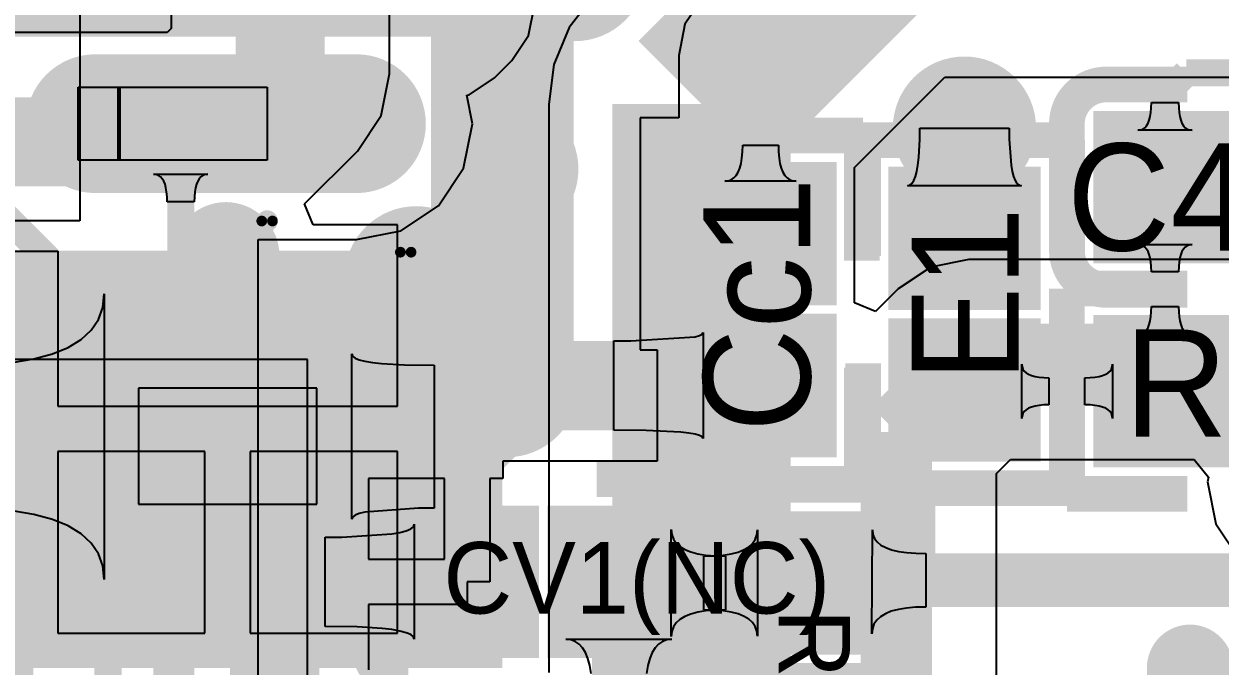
# Model space of a CAD drawing. Extents: x 40.9 to 121.6, y 83.2 to 120.
# Drawn here: x 86.4 to 93.1, y 107.81 to 111.4 of the extents above; entities that cross this region are included whole.
import ezdxf

# ---------------------------------------------------------------- set-up
doc = ezdxf.new("R2010")
doc.units = 0
for name, color, linetype in [('BOTTOMLAYER', 5, 'CONTINUOUS'), ('BOTTOMOVERLAY', 54, 'CONTINUOUS'), ('BOTTOMPASTE', 16, 'CONTINUOUS'), ('BOTTOMSOLDER', 6, 'CONTINUOUS'), ('MECHANICAL15', 56, 'CONTINUOUS'), ('MECHANICAL4', 56, 'CONTINUOUS'), ('MECHANICAL5', 56, 'CONTINUOUS'), ('MECHANICAL6', 56, 'CONTINUOUS'), ('MULTILAYER', 9, 'CONTINUOUS'), ('TOPLAYER', 1, 'CONTINUOUS'), ('TOPOVERLAY', 2, 'CONTINUOUS'), ('TOPPASTE', 8, 'CONTINUOUS'), ('TOPSOLDER', 216, 'CONTINUOUS')]:
    doc.layers.add(name, color=color, linetype=linetype)

msp = doc.modelspace()

# ---------------------------------------------------------------- linework, layer by layer
at = {"layer": 'BOTTOMLAYER'}
for p, q in [((87.221446, 115.373777), (87.221446, 111.378395)), ((88.444954, 111.125003), (88.444954, 114.793611)), ((89.589173, 111.561613), (89.452928, 111.384055)), ((87.221446, 111.378395), (87.198805, 111.355754)), ((89.452928, 111.384055), (89.367279, 111.177281)), ((87.198805, 111.355754), (83.9978, 111.355754)), ((89.367279, 111.177281), (89.338066, 110.955386)), ((88.398388, 110.890891), (88.444954, 111.124995)), ((88.444954, 111.125), (88.444954, 111.125003)), ((88.444959, 111.124997), (88.444954, 111.125)), ((88.444954, 111.124995), (88.444959, 111.124997)), ((91.052734, 110.600266), (91.558334, 111.105866)), ((91.558334, 111.105866), (95.4024, 111.105866)), ((89.338066, 110.955386), (89.338066, 107.77172)), ((88.265775, 110.692425), (88.398388, 110.890891)), ((87.969557, 110.396208), (88.265775, 110.692425)), ((91.052734, 109.842524), (91.052734, 110.600266)), ((88.01816, 110.278875), (87.969557, 110.396208)), ((88.491035, 110.278875), (88.01816, 110.278875)), ((88.491035, 109.262875), (88.491035, 110.278875)), ((84.304754, 110.132246), (86.586035, 110.132246)), ((86.586035, 110.132246), (86.586035, 109.262875)), ((91.4794, 110.042886), (91.297473, 109.921327)), ((91.694, 110.085574), (91.4794, 110.042886)), ((97.706264, 110.085574), (91.694, 110.085574)), ((91.297473, 109.921327), (91.170067, 109.793921)), ((86.838099, 109.817002), (86.846131, 109.893001)), ((86.846131, 109.893001), (86.846131, 108.292999)), ((91.170067, 109.793921), (91.052734, 109.842524)), ((86.81401, 109.749001), (86.838099, 109.817002)), ((86.773857, 109.689001), (86.81401, 109.749001)), ((86.645369, 109.593002), (86.717642, 109.636999)), ((86.717642, 109.636999), (86.773857, 109.689001)), ((86.557033, 109.557), (86.645369, 109.593002)), ((86.332179, 109.509001), (86.452636, 109.529001)), ((86.452636, 109.529001), (86.557033, 109.557)), ((88.233987, 108.630187), (88.233987, 109.555813)), ((88.233987, 109.555813), (88.238614, 109.543878)), ((88.238614, 109.543878), (88.252498, 109.5332)), ((88.252498, 109.5332), (88.27564, 109.523779)), ((88.27564, 109.523779), (88.308038, 109.515613)), ((88.308038, 109.515613), (88.349689, 109.508704)), ((88.349689, 109.508704), (88.4006, 109.50305)), ((88.4006, 109.50305), (88.530186, 109.495514)), ((88.530186, 109.495514), (88.6968, 109.492999)), ((88.6968, 109.492999), (88.6968, 108.693001)), ((86.586035, 109.262875), (88.491035, 109.262875)), ((87.411535, 109.008875), (86.586035, 109.008875)), ((86.586035, 109.008875), (86.586035, 107.992875)), ((87.411535, 107.992875), (87.411535, 109.008875)), ((88.491035, 109.008875), (87.665535, 109.008875)), ((87.665535, 109.008875), (87.665535, 107.992875)), ((88.491035, 107.992875), (88.491035, 109.008875)), ((91.848374, 108.88612), (91.92628, 108.964026)), ((91.92628, 108.964026), (92.956022, 108.964026)), ((92.956022, 108.964026), (93.036591, 108.865853)), ((91.848374, 106.180677), (91.848374, 108.88612)), ((93.036591, 108.865853), (93.031249, 108.839)), ((93.031249, 108.839), (93.077815, 108.604891)), ((88.608865, 108.692371), (88.308038, 108.670387)), ((88.6968, 108.693001), (88.608865, 108.692371)), ((86.452636, 108.656999), (86.332179, 108.676999)), ((86.557033, 108.629), (86.452636, 108.656999)), ((86.645369, 108.592998), (86.557033, 108.629)), ((88.238614, 108.642122), (88.233987, 108.630187)), ((88.252498, 108.6528), (88.238614, 108.642122)), ((88.27564, 108.662221), (88.252498, 108.6528)), ((88.308038, 108.670387), (88.27564, 108.662221)), ((86.717642, 108.549001), (86.645369, 108.592998)), ((93.077815, 108.604891), (93.210428, 108.406425)), ((86.773857, 108.496999), (86.717642, 108.549001)), ((86.81401, 108.436999), (86.773857, 108.496999)), ((86.838099, 108.368998), (86.81401, 108.436999)), ((86.846131, 108.292999), (86.838099, 108.368998)), ((86.586035, 107.992875), (87.411535, 107.992875)), ((87.665535, 107.992875), (88.491035, 107.992875))]:
    msp.add_line(p, q, dxfattribs=at)
for points, const_width in [([(87.8332, 111.125), (87.8332, 115.5954)], 0.499999), ([(89.0778, 109.474), (89.0778, 112.0902)], 0.800001), ([(90.1954, 110.955386), (91.203214, 111.9632)], 1.000001), ([(90.1954, 107.4166), (90.1954, 110.955386)], 1.000001), ([(87.4522, 110.744), (87.8332, 111.125)], 0.499999), ([(83.9978, 110.744), (87.4522, 110.744)], 0.499999), ([(88.6968, 109.093), (89.0778, 109.474)], 0.800001), ([(91.2876, 109.1184), (91.694, 109.5248)], 0.399999), ([(91.694, 109.5248), (98.2218, 109.5248)], 0.399999), ([(85.0646, 109.093), (88.6968, 109.093)], 0.800001), ([(91.2876, 105.8418), (91.2876, 109.1184)], 0.399999), ([(89.6366, 106.8578), (90.1954, 107.4166)], 1.000001)]:
    msp.add_lwpolyline(points, dxfattribs=dict(at, const_width=const_width))
at = {"layer": 'BOTTOMLAYER', "const_width": 0.299999}
for points in [[(91.5186, 110.8202, 1), (91.8186, 110.8202, 1)], [(88.9532, 110.5916, 1), (89.2532, 110.5916, 1)], [(88.4452, 109.982, 1), (88.7452, 109.982, 1)], [(88.9532, 109.379197, 1), (89.2532, 109.379197, 1)], [(88.1404, 109.1692, 1), (88.4404, 109.1692, 1)], [(88.115, 108.2802, 1), (88.415, 108.2802, 1)]]:
    msp.add_lwpolyline(points, format="xyb", close=True, dxfattribs=at)
at = {"layer": 'BOTTOMLAYER'}
for points in [[(85.6234, 107.7976), (89.0778, 107.7976), (85.6234, 110.1344), (89.0778, 110.1344)], [(88.237035, 108.246875), (88.237035, 110.024875), (86.840035, 108.246875), (86.840035, 110.024875)]]:
    msp.add_solid(points, dxfattribs=at)
at = {"layer": 'BOTTOMOVERLAY', "const_width": 0.1016}
for points in [[(79.184475, 109.636763), (86.685095, 109.636763)], [(87.171886, 104.947339), (87.171886, 108.091935)]]:
    msp.add_lwpolyline(points, dxfattribs=at)
at = {"layer": 'BOTTOMPASTE'}
msp.add_solid([(88.237035, 108.246875), (88.237035, 110.024875), (86.840035, 108.246875), (86.840035, 110.024875)], dxfattribs=at)
at = {"layer": 'BOTTOMSOLDER', "const_width": 0.401599}
for points in [[(89.2834, 111.7092, 1), (89.685, 111.7092, 1)], [(91.4678, 110.8202, 1), (91.8694, 110.8202, 1)], [(88.9024, 110.5916, 1), (89.304, 110.5916, 1)], [(88.3944, 109.982, 1), (88.796, 109.982, 1)], [(88.9024, 109.379197, 1), (89.304, 109.379197, 1)], [(88.0896, 109.1692, 1), (88.4912, 109.1692, 1)], [(88.0642, 108.2802, 1), (88.4658, 108.2802, 1)]]:
    msp.add_lwpolyline(points, format="xyb", close=True, dxfattribs=at)
at = {"layer": 'BOTTOMSOLDER'}
msp.add_solid([(88.338635, 108.145275), (88.338635, 110.126475), (86.738435, 108.145275), (86.738435, 110.126475)], dxfattribs=at)
at = {"layer": 'MECHANICAL15'}
for points, const_width in [([(88.309958, 110.8456, 1), (88.00973, 110.8456, 1)], 0.299999), ([(87.934731, 110.8456, 1), (88.084729, 110.8456, 1)], 0.15), ([(88.234959, 110.8456, 1), (88.384957, 110.8456, 1)], 0.15)]:
    msp.add_lwpolyline(points, format="xyb", close=True, dxfattribs=dict(at, const_width=const_width))
at = {"layer": 'MECHANICAL4'}
for p, q in [((86.709809, 115.200608), (86.709809, 110.300592)), ((86.709809, 110.300592), (82.809791, 110.300592)), ((87.986692, 109.525867), (73.486696, 109.525867)), ((87.986692, 94.775884), (87.986692, 109.525867))]:
    msp.add_line(p, q, dxfattribs=at)
at = {"layer": 'MECHANICAL5'}
for p, q in [((86.699801, 110.640597), (86.699801, 111.050603)), ((86.699801, 111.050603), (86.934802, 111.050603)), ((86.924794, 110.640597), (86.924794, 111.050603)), ((86.924794, 111.050603), (87.759794, 111.050603)), ((86.934802, 111.050603), (86.934802, 110.640597)), ((87.759794, 111.050603), (87.759794, 110.640597)), ((86.934802, 110.640597), (86.699801, 110.640597)), ((87.759794, 110.640597), (86.924794, 110.640597)), ((88.038534, 109.363891), (87.038536, 109.363891)), ((87.038536, 109.363891), (87.038536, 108.713905)), ((88.038534, 108.713905), (88.038534, 109.363891)), ((87.038536, 108.713905), (88.038534, 108.713905))]:
    msp.add_line(p, q, dxfattribs=at)
at = {"layer": 'MECHANICAL6'}
for points, const_width in [([(87.714823, 110.300516, 1), (87.744821, 110.300516, 1)], 0.029997), ([(87.789766, 110.300516, 1), (87.729822, 110.300516, 1)], 0.059995), ([(87.774767, 110.300516, 1), (87.804765, 110.300516, 1)], 0.029997), ([(88.566727, 110.125967, 1), (88.506783, 110.125967, 1)], 0.059995), ([(88.491784, 110.125967, 1), (88.521781, 110.125967, 1)], 0.029997), ([(88.551728, 110.125967, 1), (88.581725, 110.125967, 1)], 0.029997)]:
    msp.add_lwpolyline(points, format="xyb", close=True, dxfattribs=dict(at, const_width=const_width))
at = {"layer": 'MULTILAYER', "const_width": 0.299999}
for points in [[(91.5186, 110.8202, 1), (91.8186, 110.8202, 1)], [(88.9532, 110.5916, 1), (89.2532, 110.5916, 1)], [(88.4452, 109.982, 1), (88.7452, 109.982, 1)], [(88.9532, 109.379197, 1), (89.2532, 109.379197, 1)], [(88.1404, 109.1692, 1), (88.4404, 109.1692, 1)], [(88.115, 108.2802, 1), (88.415, 108.2802, 1)]]:
    msp.add_lwpolyline(points, format="xyb", close=True, dxfattribs=at)
at = {"layer": 'TOPLAYER'}
for p, q in [((90.201168, 111.551032), (90.10171, 111.402183)), ((89.225087, 111.339787), (89.25815, 111.506005)), ((90.10171, 111.402183), (90.066785, 111.2266)), ((89.130934, 111.198876), (89.225087, 111.339787)), ((89.033525, 111.101467), (89.130934, 111.198876)), ((89.130934, 111.198876), (89.130937, 111.198873)), ((89.130937, 111.198873), (89.130934, 111.198876)), ((90.066785, 111.2266), (90.066785, 110.879197)), ((88.892614, 111.007314), (89.033525, 111.101467)), ((88.878667, 111.00454), (88.892614, 111.007314)), ((88.910282, 110.8456), (88.878667, 111.00454)), ((92.71016, 110.884881), (92.71396, 110.90814)), ((92.71396, 110.90814), (92.716238, 110.934497)), ((92.716238, 110.934497), (92.717, 110.963956)), ((92.717, 110.963956), (92.868999, 110.963956)), ((92.868999, 110.963956), (92.869761, 110.934497)), ((92.869761, 110.934497), (92.872039, 110.90814)), ((92.872039, 110.90814), (92.875839, 110.884881)), ((88.860843, 110.597058), (88.910282, 110.8456)), ((90.066785, 110.879197), (89.8506, 110.879197)), ((89.8506, 110.879197), (89.8506, 109.579199)), ((92.689639, 110.833715), (92.697998, 110.84767)), ((92.697998, 110.84767), (92.704839, 110.864724)), ((92.704839, 110.864724), (92.71016, 110.884881)), ((92.875839, 110.884881), (92.88116, 110.864724)), ((92.88116, 110.864724), (92.888001, 110.84767)), ((92.888001, 110.84767), (92.89636, 110.833715)), ((91.417907, 110.758925), (91.4186, 110.8202)), ((91.4186, 110.8202), (91.918599, 110.8202)), ((91.918599, 110.8202), (91.919293, 110.758925)), ((92.640998, 110.808907), (92.655438, 110.810457)), ((92.945001, 110.808907), (92.640998, 110.808907)), ((92.655438, 110.810457), (92.668359, 110.81511)), ((92.668359, 110.81511), (92.679759, 110.822862)), ((92.679759, 110.822862), (92.689639, 110.833715)), ((92.89636, 110.833715), (92.90624, 110.822862)), ((92.90624, 110.822862), (92.91764, 110.81511)), ((92.91764, 110.81511), (92.930561, 110.810457)), ((92.930561, 110.810457), (92.945001, 110.808907)), ((90.424599, 110.687569), (90.4256, 110.726149)), ((90.4256, 110.726149), (90.6256, 110.726149)), ((90.6256, 110.726149), (90.626601, 110.687569)), ((91.41235, 110.655727), (91.417907, 110.758925)), ((91.919293, 110.758925), (91.929712, 110.613805)), ((90.416601, 110.622596), (90.4216, 110.653053)), ((90.4216, 110.653053), (90.424599, 110.687569)), ((90.626601, 110.687569), (90.6296, 110.653053)), ((90.6296, 110.653053), (90.634599, 110.622596)), ((91.407488, 110.613805), (91.41235, 110.655727)), ((88.720056, 110.386353), (88.860843, 110.597058)), ((90.389601, 110.555588), (90.400602, 110.573863)), ((90.400602, 110.573863), (90.409601, 110.596197)), ((90.409601, 110.596197), (90.416601, 110.622596)), ((90.634599, 110.622596), (90.641599, 110.596197)), ((90.641599, 110.596197), (90.650598, 110.573863)), ((90.650598, 110.573863), (90.661599, 110.555588)), ((91.393599, 110.549306), (91.40124, 110.578331)), ((91.40124, 110.578331), (91.407488, 110.613805)), ((91.929712, 110.613805), (91.93596, 110.578331)), ((91.93596, 110.578331), (91.943601, 110.549306)), ((87.138038, 110.560701), (87.123598, 110.56225)), ((87.123598, 110.56225), (87.4276, 110.56225)), ((87.150959, 110.556048), (87.138038, 110.560701)), ((87.162358, 110.548296), (87.150959, 110.556048)), ((87.172239, 110.537442), (87.162358, 110.548296)), ((87.180598, 110.523487), (87.172239, 110.537442)), ((87.187438, 110.506434), (87.180598, 110.523487)), ((87.192759, 110.486276), (87.187438, 110.506434)), ((87.36376, 110.506434), (87.358438, 110.486276)), ((87.3706, 110.523487), (87.36376, 110.506434)), ((87.378959, 110.537442), (87.3706, 110.523487)), ((87.38884, 110.548296), (87.378959, 110.537442)), ((87.400239, 110.556048), (87.38884, 110.548296)), ((87.41316, 110.560701), (87.400239, 110.556048)), ((87.4276, 110.56225), (87.41316, 110.560701)), ((90.3256, 110.523101), (90.3446, 110.525131)), ((90.7256, 110.523101), (90.3256, 110.523101)), ((90.3446, 110.525131), (90.3616, 110.531224)), ((90.3616, 110.531224), (90.376601, 110.541377)), ((90.376601, 110.541377), (90.389601, 110.555588)), ((90.661599, 110.555588), (90.674599, 110.541377)), ((90.674599, 110.541377), (90.6896, 110.531224)), ((90.6896, 110.531224), (90.7066, 110.525131)), ((90.7066, 110.525131), (90.7256, 110.523101)), ((91.349154, 110.497706), (91.36235, 110.500932)), ((91.36235, 110.500932), (91.374156, 110.510607)), ((91.374156, 110.510607), (91.384572, 110.526731)), ((91.384572, 110.526731), (91.393599, 110.549306)), ((91.943601, 110.549306), (91.952628, 110.526731)), ((91.952628, 110.526731), (91.963044, 110.510607)), ((91.963044, 110.510607), (91.97485, 110.500932)), ((91.97485, 110.500932), (91.988046, 110.497706)), ((87.196559, 110.463018), (87.192759, 110.486276)), ((87.198838, 110.43666), (87.196559, 110.463018)), ((87.199597, 110.407201), (87.198838, 110.43666)), ((87.35236, 110.43666), (87.351601, 110.407201)), ((87.354639, 110.463018), (87.35236, 110.43666)), ((87.358438, 110.486276), (87.354639, 110.463018)), ((91.988046, 110.497706), (91.349154, 110.497706)), ((87.351601, 110.407201), (87.199597, 110.407201)), ((88.509351, 110.245566), (88.720056, 110.386353)), ((88.260809, 110.196127), (88.509351, 110.245566)), ((87.709944, 106.267237), (87.709944, 110.196127)), ((87.709944, 110.196127), (88.260809, 110.196127)), ((92.655438, 110.166531), (92.640998, 110.16805)), ((92.640998, 110.16805), (92.945001, 110.16805)), ((92.668359, 110.161969), (92.655438, 110.166531)), ((92.930561, 110.166531), (92.91764, 110.161969)), ((92.945001, 110.16805), (92.930561, 110.166531)), ((92.679759, 110.154369), (92.668359, 110.161969)), ((92.689639, 110.143729), (92.679759, 110.154369)), ((92.697998, 110.130049), (92.689639, 110.143729)), ((92.704839, 110.113331), (92.697998, 110.130049)), ((92.71016, 110.093569), (92.704839, 110.113331)), ((92.88116, 110.113331), (92.875839, 110.093569)), ((92.888001, 110.130049), (92.88116, 110.113331)), ((92.89636, 110.143729), (92.888001, 110.130049)), ((92.90624, 110.154369), (92.89636, 110.143729)), ((92.91764, 110.161969), (92.90624, 110.154369)), ((92.71396, 110.070768), (92.71016, 110.093569)), ((92.716238, 110.044928), (92.71396, 110.070768)), ((92.717, 110.016049), (92.716238, 110.044928)), ((92.869761, 110.044928), (92.868999, 110.016049)), ((92.872039, 110.070768), (92.869761, 110.044928)), ((92.875839, 110.093569), (92.872039, 110.070768)), ((92.868999, 110.016049), (92.717, 110.016049)), ((92.71016, 109.741879), (92.71396, 109.765137)), ((92.71396, 109.765137), (92.716238, 109.791495)), ((92.716238, 109.791495), (92.717, 109.820954)), ((92.717, 109.820954), (92.868999, 109.820954)), ((92.868999, 109.820954), (92.869761, 109.791495)), ((92.869761, 109.791495), (92.872039, 109.765137)), ((92.872039, 109.765137), (92.875839, 109.741879)), ((92.689639, 109.690713), (92.697998, 109.704668)), ((92.697998, 109.704668), (92.704839, 109.721721)), ((92.704839, 109.721721), (92.71016, 109.741879)), ((92.875839, 109.741879), (92.88116, 109.721721)), ((92.88116, 109.721721), (92.888001, 109.704668)), ((92.888001, 109.704668), (92.89636, 109.690713)), ((89.703648, 109.629197), (89.798647, 109.629666)), ((89.703648, 109.129198), (89.703648, 109.629197)), ((89.798647, 109.629666), (90.158646, 109.652204)), ((90.158646, 109.652204), (90.183647, 109.659245)), ((90.183647, 109.659245), (90.198646, 109.667228)), ((90.198646, 109.667228), (90.203647, 109.676148)), ((90.203647, 109.676148), (90.203647, 109.082246)), ((92.640998, 109.665905), (92.655438, 109.667454)), ((92.945001, 109.665905), (92.640998, 109.665905)), ((92.655438, 109.667454), (92.668359, 109.672107)), ((92.668359, 109.672107), (92.679759, 109.679859)), ((92.679759, 109.679859), (92.689639, 109.690713)), ((92.89636, 109.690713), (92.90624, 109.679859)), ((92.90624, 109.679859), (92.91764, 109.672107)), ((92.91764, 109.672107), (92.930561, 109.667454)), ((92.930561, 109.667454), (92.945001, 109.665905)), ((89.8506, 109.579199), (89.946599, 109.579199)), ((89.946599, 109.579199), (89.946599, 108.955202)), ((91.990553, 109.194999), (91.990553, 109.499001)), ((91.990553, 109.499001), (91.992072, 109.484561)), ((92.497549, 109.484561), (92.499099, 109.499001)), ((92.499099, 109.499001), (92.499099, 109.194999)), ((91.992072, 109.484561), (91.996633, 109.47164)), ((91.996633, 109.47164), (92.004233, 109.460241)), ((92.004233, 109.460241), (92.014873, 109.45036)), ((92.014873, 109.45036), (92.028554, 109.442001)), ((92.028554, 109.442001), (92.045272, 109.435161)), ((92.045272, 109.435161), (92.065033, 109.42984)), ((92.065033, 109.42984), (92.087835, 109.42604)), ((92.399866, 109.42604), (92.423125, 109.42984)), ((92.423125, 109.42984), (92.443282, 109.435161)), ((92.443282, 109.435161), (92.460336, 109.442001)), ((92.460336, 109.442001), (92.474291, 109.45036)), ((92.474291, 109.45036), (92.485144, 109.460241)), ((92.485144, 109.460241), (92.492896, 109.47164)), ((92.492896, 109.47164), (92.497549, 109.484561)), ((92.087835, 109.42604), (92.113674, 109.423761)), ((92.113674, 109.423761), (92.142554, 109.423002)), ((92.142554, 109.423002), (92.142554, 109.270998)), ((92.344049, 109.423002), (92.373508, 109.423761)), ((92.344049, 109.270998), (92.344049, 109.423002)), ((92.373508, 109.423761), (92.399866, 109.42604)), ((92.004233, 109.233759), (91.996633, 109.22236)), ((92.014873, 109.24364), (92.004233, 109.233759)), ((92.028554, 109.251999), (92.014873, 109.24364)), ((92.045272, 109.258839), (92.028554, 109.251999)), ((92.065033, 109.26416), (92.045272, 109.258839)), ((92.087835, 109.26796), (92.065033, 109.26416)), ((92.113674, 109.270239), (92.087835, 109.26796)), ((92.142554, 109.270998), (92.113674, 109.270239)), ((92.373508, 109.270239), (92.344049, 109.270998)), ((92.399866, 109.26796), (92.373508, 109.270239)), ((92.423125, 109.26416), (92.399866, 109.26796)), ((92.443282, 109.258839), (92.423125, 109.26416)), ((92.460336, 109.251999), (92.443282, 109.258839)), ((92.474291, 109.24364), (92.460336, 109.251999)), ((92.485144, 109.233759), (92.474291, 109.24364)), ((92.492896, 109.22236), (92.485144, 109.233759)), ((91.992072, 109.209439), (91.990553, 109.194999)), ((91.996633, 109.22236), (91.992072, 109.209439)), ((92.497549, 109.209439), (92.492896, 109.22236)), ((92.499099, 109.194999), (92.497549, 109.209439)), ((89.883648, 109.12732), (89.703648, 109.129198)), ((90.078646, 109.11746), (89.883648, 109.12732)), ((90.123648, 109.112294), (90.078646, 109.11746)), ((90.158646, 109.10619), (90.123648, 109.112294)), ((90.183647, 109.099149), (90.158646, 109.10619)), ((90.198646, 109.091166), (90.183647, 109.099149)), ((90.203647, 109.082246), (90.198646, 109.091166)), ((89.946599, 108.955202), (89.081402, 108.955202)), ((89.081402, 108.955202), (89.081402, 108.859203)), ((88.7544, 108.859203), (88.3274, 108.859203)), ((88.3274, 108.859203), (88.3274, 108.407203)), ((88.7544, 108.407203), (88.7544, 108.859203)), ((89.081402, 108.859203), (89.0084, 108.859203)), ((89.0084, 108.859203), (89.0084, 108.280203)), ((88.504448, 108.556105), (88.539447, 108.56546)), ((88.539447, 108.56546), (88.564448, 108.576252)), ((88.564448, 108.576252), (88.579447, 108.588485)), ((88.579447, 108.588485), (88.584448, 108.602155)), ((88.584448, 108.602155), (88.584448, 107.95825)), ((90.025304, 107.973398), (90.025304, 108.573397)), ((90.025304, 108.573397), (90.028334, 108.544898)), ((90.505448, 108.54243), (90.508447, 108.570349)), ((90.508447, 108.570349), (90.508447, 107.976446)), ((91.149305, 107.98871), (91.152353, 108.570349)), ((91.152353, 108.570349), (91.155352, 108.545338)), ((88.084449, 108.530202), (88.17945, 108.530921)), ((88.084449, 108.030203), (88.084449, 108.530202)), ((88.17945, 108.530921), (88.459447, 108.54819)), ((88.459447, 108.54819), (88.504448, 108.556105)), ((90.028334, 108.544898), (90.037425, 108.519397)), ((90.037425, 108.519397), (90.052578, 108.496898)), ((90.052578, 108.496898), (90.073792, 108.477398)), ((90.460446, 108.476301), (90.481447, 108.495404)), ((90.481447, 108.495404), (90.496448, 108.517446)), ((90.496448, 108.517446), (90.505448, 108.54243)), ((91.155352, 108.545338), (91.164352, 108.522958)), ((91.164352, 108.522958), (91.179353, 108.503212)), ((91.179353, 108.503212), (91.200354, 108.4861)), ((90.073792, 108.477398), (90.101064, 108.460898)), ((90.101064, 108.460898), (90.134402, 108.447398)), ((90.134402, 108.447398), (90.173797, 108.436898)), ((90.173797, 108.436898), (90.219253, 108.429397)), ((90.208448, 108.423398), (90.265448, 108.424868)), ((90.208448, 108.123398), (90.208448, 108.423398)), ((90.219253, 108.429397), (90.270772, 108.424899)), ((90.265448, 108.424868), (90.316449, 108.429275)), ((90.270772, 108.424899), (90.328351, 108.423398)), ((90.316449, 108.429275), (90.361447, 108.436623)), ((90.328351, 108.423398), (90.328351, 108.123398)), ((90.361447, 108.436623), (90.400447, 108.44691)), ((90.400447, 108.44691), (90.433449, 108.460136)), ((90.433449, 108.460136), (90.460446, 108.476301)), ((91.200354, 108.4861), (91.227351, 108.471619)), ((91.227351, 108.471619), (91.260353, 108.45977)), ((91.260353, 108.45977), (91.299353, 108.450555)), ((91.299353, 108.450555), (91.344351, 108.443974)), ((91.344351, 108.443974), (91.395352, 108.440024)), ((91.395352, 108.440024), (91.452352, 108.438709)), ((91.452352, 108.438709), (91.452352, 108.138709)), ((88.3274, 108.407203), (88.7544, 108.407203)), ((89.0084, 108.280203), (88.8814, 108.280203)), ((88.8814, 108.280203), (88.8814, 108.153203)), ((88.8814, 108.153203), (88.3274, 108.153203)), ((88.3274, 108.153203), (88.3274, 107.7868)), ((90.134402, 108.099398), (90.101064, 108.085898)), ((90.173797, 108.109898), (90.134402, 108.099398)), ((90.219253, 108.117399), (90.173797, 108.109898)), ((90.265448, 108.121928), (90.208448, 108.123398)), ((90.270772, 108.121897), (90.219253, 108.117399)), ((90.316449, 108.117521), (90.265448, 108.121928)), ((90.328351, 108.123398), (90.270772, 108.121897)), ((90.361447, 108.110172), (90.316449, 108.117521)), ((90.400447, 108.099885), (90.361447, 108.110172)), ((90.433449, 108.08666), (90.400447, 108.099885)), ((91.225459, 108.101209), (91.198169, 108.084709)), ((91.258779, 108.114709), (91.225459, 108.101209)), ((91.298128, 108.125209), (91.258779, 108.114709)), ((91.343505, 108.13271), (91.298128, 108.125209)), ((91.394915, 108.137208), (91.343505, 108.13271)), ((91.452352, 108.138709), (91.394915, 108.137208)), ((88.264449, 108.027325), (88.084449, 108.030203)), ((88.404449, 108.018692), (88.264449, 108.027325)), ((90.037425, 108.027399), (90.028334, 108.001897)), ((90.052578, 108.049898), (90.037425, 108.027399)), ((90.073792, 108.069398), (90.052578, 108.049898)), ((90.101064, 108.085898), (90.073792, 108.069398)), ((90.460446, 108.070495), (90.433449, 108.08666)), ((90.481447, 108.051392), (90.460446, 108.070495)), ((90.496448, 108.02935), (90.481447, 108.051392)), ((90.505448, 108.004366), (90.496448, 108.02935)), ((91.161677, 108.04271), (91.152477, 108.017208)), ((91.176909, 108.065209), (91.161677, 108.04271)), ((91.198169, 108.084709), (91.176909, 108.065209)), ((88.459447, 108.012215), (88.404449, 108.018692)), ((88.504448, 108.0043), (88.459447, 108.012215)), ((88.539447, 107.994945), (88.504448, 108.0043)), ((88.564448, 107.984153), (88.539447, 107.994945)), ((88.579449, 107.97192), (88.564448, 107.984153)), ((88.584448, 107.95825), (88.579449, 107.97192)), ((89.462369, 107.95525), (89.434449, 107.95825)), ((89.434449, 107.95825), (90.028352, 107.95825)), ((89.487352, 107.946251), (89.462369, 107.95525)), ((90.000432, 107.95525), (89.975449, 107.946251)), ((90.028352, 107.95825), (90.000432, 107.95525)), ((90.028334, 108.001897), (90.025304, 107.973398)), ((90.508447, 107.976446), (90.505448, 108.004366)), ((91.152477, 108.017208), (91.149305, 107.98871)), ((89.509394, 107.93125), (89.487352, 107.946251)), ((89.528498, 107.910249), (89.509394, 107.93125)), ((89.544662, 107.883249), (89.528498, 107.910249)), ((89.934303, 107.910249), (89.918139, 107.883249)), ((89.953407, 107.93125), (89.934303, 107.910249)), ((89.975449, 107.946251), (89.953407, 107.93125)), ((89.557888, 107.850249), (89.544662, 107.883249)), ((89.568175, 107.81125), (89.557888, 107.850249)), ((89.904913, 107.850249), (89.894626, 107.81125)), ((89.918139, 107.883249), (89.904913, 107.850249)), ((89.575523, 107.766251), (89.568175, 107.81125)), ((89.894626, 107.81125), (89.887278, 107.766251))]:
    msp.add_line(p, q, dxfattribs=at)
for points, const_width in [([(88.726396, 111.408596), (88.823805, 111.506005)], 0.152001), ([(90.5256, 111.2266), (90.805, 111.506)], 0.2), ([(86.237196, 111.408596), (88.726396, 111.408596)], 0.152001), ([(90.5256, 110.229198), (90.5256, 111.2266)], 0.2), ([(92.793, 111.009798), (92.9132, 111.129999)], 0.152001), ([(92.9132, 111.129999), (93.984999, 111.129999)], 0.152001), ([(86.796804, 110.8456), (88.260809, 110.8456)], 0.573989), ([(91.6686, 110.407003), (91.6686, 110.8202)], 0.499999), ([(92.793, 110.490003), (92.793, 111.009798)], 0.152001), ([(87.275599, 110.592392), (87.528806, 110.8456)], 0.152001), ([(86.0298, 110.5916), (86.868, 109.7534)], 0.152001), ([(87.275599, 106.087324), (87.275599, 110.592392)], 0.152001), ([(92.793, 109.347), (92.793, 110.490003)], 0.152001), ([(86.868, 105.9942), (86.868, 109.7534)], 0.152001), ([(89.1032, 109.379197), (90.5256, 109.379197)], 0.499999), ([(91.936197, 109.347), (92.793, 109.347)], 0.152001), ([(85.631404, 109.093), (86.372405, 108.351998)], 0.152001), ([(87.8016, 108.0708), (88.011003, 108.280203)], 0.499999), ([(88.011003, 108.280203), (88.8814, 108.280203)], 0.499999), ([(86.372405, 100.596995), (86.372405, 108.351998)], 0.152001), ([(89.687397, 108.2734), (89.6874, 108.273398)], 0.299999), ([(89.6874, 108.273398), (89.7314, 108.273398)], 0.299999), ([(89.7314, 108.273398), (89.7314, 108.280203)], 0.299999), ([(89.7314, 107.111803), (89.7314, 108.273398)], 0.299999), ([(89.7314, 108.273398), (90.8304, 108.273398)], 0.299999), ([(90.8304, 108.273398), (90.845711, 108.288709)], 0.299999), ([(90.845711, 108.288709), (90.933707, 108.288709)], 0.299999), ([(90.899798, 108.2548), (90.933707, 108.288709)], 0.299999), ([(90.933707, 108.288709), (93.260291, 108.288709)], 0.299999), ([(90.747403, 108.2548), (90.899798, 108.2548)], 0.299999), ([(87.8016, 106.3052), (87.8016, 108.0708)], 0.499999), ([(92.933266, 107.798705), (92.933266, 107.378716)], 0.28001)]:
    msp.add_lwpolyline(points, dxfattribs=dict(at, const_width=const_width))
for points, const_width in [([(86.653306, 110.8456, 1), (86.940301, 110.8456, 1)], 0.286995), ([(88.117312, 110.8456, 1), (88.404306, 110.8456, 1)], 0.286995), ([(91.5186, 110.8202, 1), (91.8186, 110.8202, 1)], 0.299999), ([(88.9532, 110.5916, 1), (89.2532, 110.5916, 1)], 0.299999), ([(88.4452, 109.982, 1), (88.7452, 109.982, 1)], 0.299999), ([(88.9532, 109.379197, 1), (89.2532, 109.379197, 1)], 0.299999), ([(88.1404, 109.1692, 1), (88.4404, 109.1692, 1)], 0.299999), ([(88.115, 108.2802, 1), (88.415, 108.2802, 1)], 0.299999), ([(92.863264, 107.798705, 1), (93.003268, 107.798705, 1)], 0.140005)]:
    msp.add_lwpolyline(points, format="xyb", close=True, dxfattribs=dict(at, const_width=const_width))
for points in [[(92.493, 110.165002), (93.092999, 110.165002), (92.493, 110.815003), (93.092999, 110.815003)], [(90.200599, 110.529197), (90.200599, 109.929198), (90.850601, 110.529197), (90.850601, 109.929198)], [(91.993601, 109.903804), (91.993601, 110.503802), (91.343599, 109.903804), (91.343599, 110.503802)], [(90.200599, 109.679196), (90.200599, 109.079198), (90.850601, 109.679196), (90.850601, 109.079198)], [(91.993601, 109.053803), (91.993601, 109.653802), (91.343599, 109.053803), (91.343599, 109.653802)], [(92.493003, 109.021999), (93.093002, 109.021999), (92.493003, 109.672001), (93.093002, 109.672001)], [(88.5814, 107.955202), (89.181399, 107.955202), (88.5814, 108.605203), (89.181399, 108.605203)], [(89.431401, 107.955202), (90.0314, 107.955202), (89.431401, 108.605203), (90.0314, 108.605203)], [(90.505399, 108.573397), (90.505399, 107.973398), (91.155401, 108.573397), (91.155401, 107.973398)]]:
    msp.add_solid(points, dxfattribs=at)
at = {"layer": 'TOPOVERLAY', "const_width": 0.2}
for points in [[(92.242998, 110.845001, -0.414214), (92.462998, 111.065)], [(92.462998, 109.915005, -0.414214), (92.242998, 110.135005)], [(88.331398, 108.635201, -0.414214), (88.551398, 108.8552)], [(90.061397, 108.855198, -0.414214), (90.281397, 108.635198)], [(88.551398, 107.705205, -0.414214), (88.331398, 107.925205)], [(90.281397, 107.925197, -0.414214), (90.061397, 107.705197)]]:
    msp.add_lwpolyline(points, format="xyb", dxfattribs=at)
at = {"layer": 'TOPOVERLAY'}
for points, const_width in [([(92.412998, 111.065, 1), (92.512998, 111.065, 1)], 0.1), ([(92.192998, 110.845001, 1), (92.292998, 110.845001, 1)], 0.1), ([(87.679022, 110.106206, 1), (87.378794, 110.106206, 1)], 0.299999), ([(87.303795, 110.106206, 1), (87.453793, 110.106206, 1)], 0.15), ([(87.604023, 110.106206, 1), (87.754021, 110.106206, 1)], 0.15), ([(92.192998, 110.135005, 1), (92.292998, 110.135005, 1)], 0.1), ([(92.412998, 109.915005, 1), (92.512998, 109.915005, 1)], 0.1), ([(88.501398, 108.8552, 1), (88.601398, 108.8552, 1)], 0.1), ([(90.011397, 108.855198, 1), (90.111397, 108.855198, 1)], 0.1), ([(88.281398, 108.635201, 1), (88.381398, 108.635201, 1)], 0.1), ([(90.231397, 108.635198, 1), (90.331397, 108.635198, 1)], 0.1), ([(88.281398, 107.925205, 1), (88.381398, 107.925205, 1)], 0.1), ([(90.231397, 107.925197, 1), (90.331397, 107.925197, 1)], 0.1)]:
    msp.add_lwpolyline(points, format="xyb", close=True, dxfattribs=dict(at, const_width=const_width))
at = {"layer": 'TOPOVERLAY', "const_width": 0.2}
for points in [[(92.467999, 111.065), (92.918001, 111.065)], [(92.243003, 110.135005), (92.243003, 110.845001)], [(89.950597, 110.779199), (91.100598, 110.779199)], [(89.950597, 110.104199), (89.950597, 110.779199)], [(91.093602, 110.753799), (92.243603, 110.753799)], [(91.093602, 110.078799), (91.093602, 110.753799)], [(91.100598, 110.104199), (91.100598, 110.779199)], [(92.243603, 110.078799), (92.243603, 110.753799)], [(85.261402, 109.883001), (86.396401, 109.883001)], [(86.396401, 108.302999), (86.396401, 109.883001)], [(92.243001, 108.771997), (92.243001, 109.921998)], [(92.243001, 109.921998), (92.918001, 109.921998)], [(92.468001, 109.915002), (92.918003, 109.915002)], [(89.950597, 108.829201), (89.950597, 109.504201)], [(91.093602, 108.803801), (91.093602, 109.478801)], [(91.100598, 108.829201), (91.100598, 109.504201)], [(92.243603, 108.803801), (92.243603, 109.478801)], [(88.556399, 108.8552), (89.006401, 108.8552)], [(89.606397, 108.855198), (90.056399, 108.855198)], [(89.950597, 108.829201), (91.100598, 108.829201)], [(90.255397, 108.148399), (90.255397, 108.823399)], [(90.255397, 108.823399), (91.405398, 108.823399)], [(91.093602, 108.803801), (92.243603, 108.803801)], [(91.405398, 108.148399), (91.405398, 108.823399)], [(92.243001, 108.771997), (92.918001, 108.771997)], [(88.331403, 107.925205), (88.331403, 108.635201)], [(90.281397, 107.925199), (90.281397, 108.635195)], [(85.261402, 108.302999), (86.396401, 108.302999)]]:
    msp.add_lwpolyline(points, dxfattribs=at)
at = {"layer": 'TOPPASTE'}
for points, const_width in [([(86.796804, 110.8456), (88.260809, 110.8456)], 0.573989), ([(92.933266, 107.798705), (92.933266, 107.378716)], 0.28001)]:
    msp.add_lwpolyline(points, dxfattribs=dict(at, const_width=const_width))
for points, const_width in [([(86.653306, 110.8456, 1), (86.940301, 110.8456, 1)], 0.286995), ([(88.117312, 110.8456, 1), (88.404306, 110.8456, 1)], 0.286995), ([(92.863264, 107.798705, 1), (93.003268, 107.798705, 1)], 0.140005)]:
    msp.add_lwpolyline(points, format="xyb", close=True, dxfattribs=dict(at, const_width=const_width))
for points in [[(92.493, 110.165002), (93.092999, 110.165002), (92.493, 110.815003), (93.092999, 110.815003)], [(90.200599, 110.529197), (90.200599, 109.929198), (90.850601, 110.529197), (90.850601, 109.929198)], [(91.993601, 109.903804), (91.993601, 110.503802), (91.343599, 109.903804), (91.343599, 110.503802)], [(90.200599, 109.679196), (90.200599, 109.079198), (90.850601, 109.679196), (90.850601, 109.079198)], [(91.993601, 109.053803), (91.993601, 109.653802), (91.343599, 109.053803), (91.343599, 109.653802)], [(92.493003, 109.021999), (93.093002, 109.021999), (92.493003, 109.672001), (93.093002, 109.672001)], [(88.5814, 107.955202), (89.181399, 107.955202), (88.5814, 108.605203), (89.181399, 108.605203)], [(89.431401, 107.955202), (90.0314, 107.955202), (89.431401, 108.605203), (90.0314, 108.605203)], [(90.505399, 108.573397), (90.505399, 107.973398), (91.155401, 108.573397), (91.155401, 107.973398)]]:
    msp.add_solid(points, dxfattribs=at)
at = {"layer": 'TOPSOLDER'}
for points, const_width in [([(89.2834, 111.7092, 1), (89.685, 111.7092, 1)], 0.401599), ([(86.602506, 110.8456, 1), (86.991101, 110.8456, 1)], 0.388595), ([(88.066512, 110.8456, 1), (88.455106, 110.8456, 1)], 0.388595), ([(91.4678, 110.8202, 1), (91.8694, 110.8202, 1)], 0.401599), ([(88.9024, 110.5916, 1), (89.304, 110.5916, 1)], 0.401599), ([(88.3944, 109.982, 1), (88.796, 109.982, 1)], 0.401599), ([(88.9024, 109.379197, 1), (89.304, 109.379197, 1)], 0.401599), ([(88.0896, 109.1692, 1), (88.4912, 109.1692, 1)], 0.401599), ([(88.0642, 108.2802, 1), (88.4658, 108.2802, 1)], 0.401599), ([(92.812464, 107.798705, 1), (93.054068, 107.798705, 1)], 0.241605)]:
    msp.add_lwpolyline(points, format="xyb", close=True, dxfattribs=dict(at, const_width=const_width))
for points, const_width in [([(86.796804, 110.8456), (88.260809, 110.8456)], 0.777189), ([(92.933266, 107.798705), (92.933266, 107.378716)], 0.48321)]:
    msp.add_lwpolyline(points, dxfattribs=dict(at, const_width=const_width))
for points in [[(92.3914, 110.063402), (93.194599, 110.063402), (92.3914, 110.916603), (93.194599, 110.916603)], [(90.098999, 110.630797), (90.098999, 109.827598), (90.952201, 110.630797), (90.952201, 109.827598)], [(92.095201, 109.802204), (92.095201, 110.605402), (91.241999, 109.802204), (91.241999, 110.605402)], [(90.098999, 109.780796), (90.098999, 108.977598), (90.952201, 109.780796), (90.952201, 108.977598)], [(92.391403, 108.920399), (93.194602, 108.920399), (92.391403, 109.773601), (93.194602, 109.773601)], [(92.095201, 108.952203), (92.095201, 109.755402), (91.241999, 108.952203), (91.241999, 109.755402)], [(88.4798, 107.853602), (89.282999, 107.853602), (88.4798, 108.706803), (89.282999, 108.706803)], [(89.329801, 107.853602), (90.133, 107.853602), (89.329801, 108.706803), (90.133, 108.706803)], [(90.403799, 108.674997), (90.403799, 107.871798), (91.257001, 108.674997), (91.257001, 107.871798)], [(90.403799, 107.824996), (90.403799, 107.021798), (91.257001, 107.824996), (91.257001, 107.021798)]]:
    msp.add_solid(points, dxfattribs=at)

# ---------------------------------------------------------------- texts
at = {"layer": 'TOPOVERLAY'}
for s, height, p in [('C48', 0.599999, (92.243003, 110.135005)), ('R16', 0.599999, (92.564397, 109.093)), ('CV1(NC)', 0.399999, (88.7476, 108.1024))]:
    msp.add_text(s, height=height, dxfattribs=at).set_placement(p)
for s, height, rotation, p in [('Cc1', 0.599999, 90, (90.805, 109.1184)), ('E1', 0.599999, 90, (91.9734, 109.3978)), ('RM', 0.399999, 270, (90.6272, 108.1278))]:
    msp.add_text(s, height=height, rotation=rotation, dxfattribs=at).set_placement(p)

doc.saveas('drawing.dxf')
